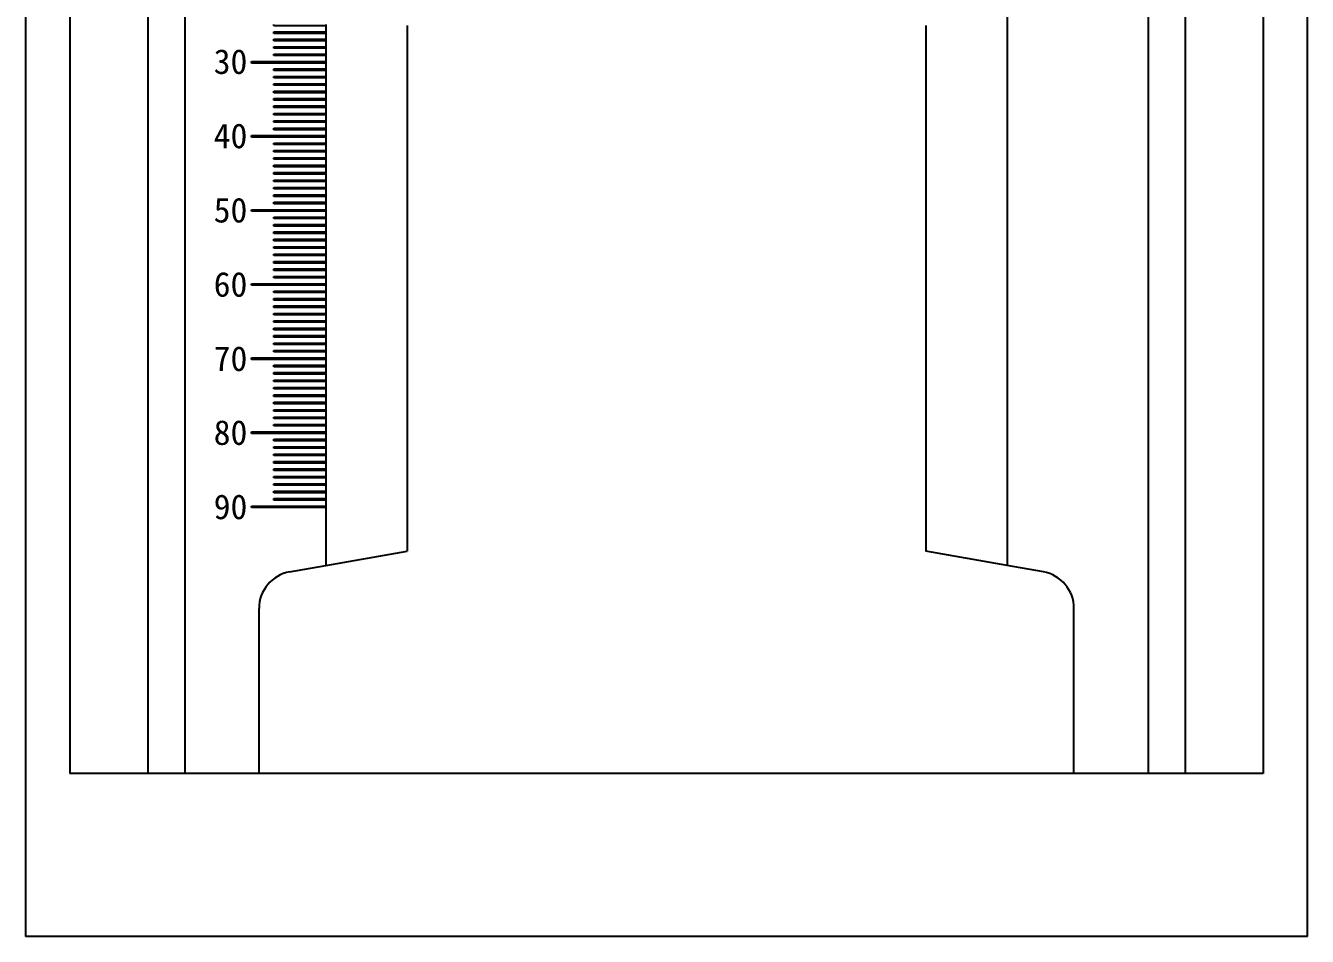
# Model space of a CAD drawing. Header units: millimetres. Extents: x 2379 to 4059, y 879 to 2067.
# Drawn here: x 3498.5 to 3602.1, y 1453.1 to 1526.6 of the extents above; entities that cross this region are included whole.
import ezdxf

# ---------------------------------------------------------------- set-up
doc = ezdxf.new("R2010")
doc.units = ezdxf.units.MM
doc.styles.get("Standard").update_dxf_attribs({"font": 'arial.ttf'})

msp = doc.modelspace()

# ---------------------------------------------------------------- linework, layer by layer
at = {"color": 7, "linetype": 'Continuous', "lineweight": 25}
for p, q in [((3498.548, 1620.64), (3498.548, 1453.06)), ((3602.088, 1453.06), (3602.088, 1620.64)), ((3502.109, 1609.867), (3502.109, 1466.227)), ((3508.423, 1609.867), (3508.423, 1466.227)), ((3511.415, 1609.867), (3511.415, 1466.227)), ((3589.22, 1609.867), (3589.22, 1466.227)), ((3592.213, 1609.867), (3592.213, 1466.227)), ((3598.527, 1609.867), (3598.527, 1466.227)), ((3577.849, 1600.255), (3577.849, 1483.021)), ((3518.597, 1526.616), (3518.597, 1526.736)), ((3522.787, 1526.616), (3518.597, 1526.616)), ((3522.787, 1526.736), (3522.787, 1526.616)), ((3522.787, 1526.616), (3522.787, 1526.137)), ((3529.37, 1526.646), (3529.37, 1484.182)), ((3571.265, 1526.646), (3571.265, 1484.182)), ((3518.597, 1526.137), (3522.787, 1526.137)), ((3518.597, 1526.017), (3518.597, 1526.137)), ((3522.787, 1526.017), (3518.597, 1526.017)), ((3518.597, 1525.539), (3522.787, 1525.539)), ((3518.597, 1525.419), (3518.597, 1525.539)), ((3522.787, 1525.419), (3518.597, 1525.419)), ((3522.787, 1526.137), (3522.787, 1526.017)), ((3522.787, 1526.017), (3522.787, 1525.539)), ((3522.787, 1525.539), (3522.787, 1525.419)), ((3522.787, 1525.419), (3522.787, 1524.94)), ((3518.597, 1524.94), (3522.787, 1524.94)), ((3518.597, 1524.82), (3518.597, 1524.94)), ((3522.787, 1524.82), (3518.597, 1524.82)), ((3518.597, 1524.342), (3522.787, 1524.342)), ((3518.597, 1524.222), (3518.597, 1524.342)), ((3522.787, 1524.222), (3518.597, 1524.222)), ((3522.787, 1524.94), (3522.787, 1524.82)), ((3522.787, 1524.82), (3522.787, 1524.342)), ((3522.787, 1524.342), (3522.787, 1524.222)), ((3522.787, 1524.222), (3522.787, 1523.743)), ((3516.802, 1523.743), (3522.787, 1523.743)), ((3516.802, 1523.623), (3516.802, 1523.743)), ((3522.787, 1523.623), (3516.802, 1523.623)), ((3518.597, 1523.145), (3522.787, 1523.145)), ((3518.597, 1523.025), (3518.597, 1523.145)), ((3522.787, 1523.743), (3522.787, 1523.623)), ((3522.787, 1523.623), (3522.787, 1523.145)), ((3522.787, 1523.145), (3522.787, 1523.025)), ((3522.787, 1523.025), (3518.597, 1523.025)), ((3518.597, 1522.546), (3522.787, 1522.546)), ((3518.597, 1522.426), (3518.597, 1522.546)), ((3522.787, 1522.426), (3518.597, 1522.426)), ((3522.787, 1523.025), (3522.787, 1522.546)), ((3522.787, 1522.546), (3522.787, 1522.426)), ((3522.787, 1522.426), (3522.787, 1521.948)), ((3518.597, 1521.948), (3522.787, 1521.948)), ((3518.597, 1521.828), (3518.597, 1521.948)), ((3522.787, 1521.828), (3518.597, 1521.828)), ((3518.597, 1521.349), (3522.787, 1521.349)), ((3518.597, 1521.229), (3518.597, 1521.349)), ((3522.787, 1521.229), (3518.597, 1521.229)), ((3522.787, 1521.948), (3522.787, 1521.828)), ((3522.787, 1521.828), (3522.787, 1521.349)), ((3522.787, 1521.349), (3522.787, 1521.229)), ((3522.787, 1521.229), (3522.787, 1520.751)), ((3518.597, 1520.751), (3522.787, 1520.751)), ((3518.597, 1520.631), (3518.597, 1520.751)), ((3522.787, 1520.631), (3518.597, 1520.631)), ((3518.597, 1520.152), (3522.787, 1520.152)), ((3518.597, 1520.032), (3518.597, 1520.152)), ((3522.787, 1520.032), (3518.597, 1520.032)), ((3522.787, 1520.751), (3522.787, 1520.631)), ((3522.787, 1520.631), (3522.787, 1520.152)), ((3522.787, 1520.152), (3522.787, 1520.032)), ((3522.787, 1520.032), (3522.787, 1519.554)), ((3518.597, 1519.554), (3522.787, 1519.554)), ((3518.597, 1519.434), (3518.597, 1519.554)), ((3522.787, 1519.434), (3518.597, 1519.434)), ((3518.597, 1518.955), (3522.787, 1518.955)), ((3518.597, 1518.835), (3518.597, 1518.955)), ((3522.787, 1519.554), (3522.787, 1519.434)), ((3522.787, 1519.434), (3522.787, 1518.955)), ((3522.787, 1518.955), (3522.787, 1518.835)), ((3522.787, 1518.835), (3518.597, 1518.835)), ((3518.597, 1518.357), (3522.787, 1518.357)), ((3518.597, 1518.237), (3518.597, 1518.357)), ((3522.787, 1518.237), (3518.597, 1518.237)), ((3522.787, 1518.835), (3522.787, 1518.357)), ((3522.787, 1518.357), (3522.787, 1518.237)), ((3522.787, 1518.237), (3522.787, 1517.758)), ((3516.802, 1517.758), (3522.787, 1517.758)), ((3516.802, 1517.638), (3516.802, 1517.758)), ((3522.787, 1517.638), (3516.802, 1517.638)), ((3518.597, 1517.16), (3522.787, 1517.16)), ((3518.597, 1517.04), (3518.597, 1517.16)), ((3522.787, 1517.04), (3518.597, 1517.04)), ((3522.787, 1517.758), (3522.787, 1517.638)), ((3522.787, 1517.638), (3522.787, 1517.16)), ((3522.787, 1517.16), (3522.787, 1517.04)), ((3522.787, 1517.04), (3522.787, 1516.561)), ((3518.597, 1516.561), (3522.787, 1516.561)), ((3518.597, 1516.441), (3518.597, 1516.561)), ((3522.787, 1516.441), (3518.597, 1516.441)), ((3518.597, 1515.963), (3522.787, 1515.963)), ((3518.597, 1515.843), (3518.597, 1515.963)), ((3522.787, 1515.843), (3518.597, 1515.843)), ((3522.787, 1516.561), (3522.787, 1516.441)), ((3522.787, 1516.441), (3522.787, 1515.963)), ((3522.787, 1515.963), (3522.787, 1515.843)), ((3522.787, 1515.843), (3522.787, 1515.364)), ((3518.597, 1515.364), (3522.787, 1515.364)), ((3518.597, 1515.244), (3518.597, 1515.364)), ((3522.787, 1515.244), (3518.597, 1515.244)), ((3522.787, 1515.364), (3522.787, 1515.244)), ((3522.787, 1515.244), (3522.787, 1514.766)), ((3518.597, 1514.766), (3522.787, 1514.766)), ((3518.597, 1514.646), (3518.597, 1514.766)), ((3522.787, 1514.646), (3518.597, 1514.646)), ((3518.597, 1514.167), (3522.787, 1514.167)), ((3518.597, 1514.047), (3518.597, 1514.167)), ((3522.787, 1514.047), (3518.597, 1514.047)), ((3522.787, 1514.766), (3522.787, 1514.646)), ((3522.787, 1514.646), (3522.787, 1514.167)), ((3522.787, 1514.167), (3522.787, 1514.047)), ((3522.787, 1514.047), (3522.787, 1513.569)), ((3518.597, 1513.569), (3522.787, 1513.569)), ((3518.597, 1513.449), (3518.597, 1513.569)), ((3522.787, 1513.449), (3518.597, 1513.449)), ((3518.597, 1512.97), (3522.787, 1512.97)), ((3518.597, 1512.85), (3518.597, 1512.97)), ((3522.787, 1512.85), (3518.597, 1512.85)), ((3522.787, 1513.569), (3522.787, 1513.449)), ((3522.787, 1513.449), (3522.787, 1512.97)), ((3522.787, 1512.97), (3522.787, 1512.85)), ((3522.787, 1512.85), (3522.787, 1512.372)), ((3516.802, 1511.773), (3522.787, 1511.773)), ((3516.802, 1511.653), (3516.802, 1511.773)), ((3518.597, 1512.372), (3522.787, 1512.372)), ((3518.597, 1512.252), (3518.597, 1512.372)), ((3522.787, 1512.252), (3518.597, 1512.252)), ((3522.787, 1512.372), (3522.787, 1512.252)), ((3522.787, 1512.252), (3522.787, 1511.773)), ((3522.787, 1511.773), (3522.787, 1511.653)), ((3522.787, 1511.653), (3516.802, 1511.653)), ((3518.597, 1511.175), (3522.787, 1511.175)), ((3518.597, 1511.055), (3518.597, 1511.175)), ((3522.787, 1511.055), (3518.597, 1511.055)), ((3522.787, 1511.653), (3522.787, 1511.175)), ((3522.787, 1511.175), (3522.787, 1511.055)), ((3522.787, 1511.055), (3522.787, 1510.576)), ((3518.597, 1510.576), (3522.787, 1510.576)), ((3518.597, 1510.456), (3518.597, 1510.576)), ((3522.787, 1510.456), (3518.597, 1510.456)), ((3518.597, 1509.978), (3522.787, 1509.978)), ((3518.597, 1509.858), (3518.597, 1509.978)), ((3522.787, 1509.858), (3518.597, 1509.858)), ((3522.787, 1510.576), (3522.787, 1510.456)), ((3522.787, 1510.456), (3522.787, 1509.978)), ((3522.787, 1509.978), (3522.787, 1509.858)), ((3522.787, 1509.858), (3522.787, 1509.379)), ((3518.597, 1509.379), (3522.787, 1509.379)), ((3518.597, 1509.259), (3518.597, 1509.379)), ((3522.787, 1509.259), (3518.597, 1509.259)), ((3518.597, 1508.781), (3522.787, 1508.781)), ((3518.597, 1508.661), (3518.597, 1508.781)), ((3522.787, 1508.661), (3518.597, 1508.661)), ((3522.787, 1509.379), (3522.787, 1509.259)), ((3522.787, 1509.259), (3522.787, 1508.781)), ((3522.787, 1508.781), (3522.787, 1508.661)), ((3522.787, 1508.661), (3522.787, 1508.182)), ((3518.597, 1508.182), (3522.787, 1508.182)), ((3518.597, 1508.062), (3518.597, 1508.182)), ((3522.787, 1508.062), (3518.597, 1508.062)), ((3518.597, 1507.584), (3522.787, 1507.584)), ((3518.597, 1507.464), (3518.597, 1507.584)), ((3522.787, 1508.182), (3522.787, 1508.062)), ((3522.787, 1508.062), (3522.787, 1507.584)), ((3522.787, 1507.584), (3522.787, 1507.464)), ((3522.787, 1507.464), (3518.597, 1507.464)), ((3518.597, 1506.985), (3522.787, 1506.985)), ((3518.597, 1506.865), (3518.597, 1506.985)), ((3522.787, 1506.865), (3518.597, 1506.865)), ((3522.787, 1507.464), (3522.787, 1506.985)), ((3522.787, 1506.985), (3522.787, 1506.865)), ((3522.787, 1506.865), (3522.787, 1506.387)), ((3516.802, 1505.788), (3522.787, 1505.788)), ((3516.802, 1505.668), (3516.802, 1505.788)), ((3522.787, 1505.668), (3516.802, 1505.668)), ((3518.597, 1506.387), (3522.787, 1506.387)), ((3518.597, 1506.267), (3518.597, 1506.387)), ((3522.787, 1506.267), (3518.597, 1506.267)), ((3522.787, 1506.387), (3522.787, 1506.267)), ((3522.787, 1506.267), (3522.787, 1505.788)), ((3522.787, 1505.788), (3522.787, 1505.668)), ((3522.787, 1505.668), (3522.787, 1505.19)), ((3518.597, 1505.19), (3522.787, 1505.19)), ((3518.597, 1505.07), (3518.597, 1505.19)), ((3522.787, 1505.07), (3518.597, 1505.07)), ((3518.597, 1504.591), (3522.787, 1504.591)), ((3518.597, 1504.471), (3518.597, 1504.591)), ((3522.787, 1504.471), (3518.597, 1504.471)), ((3522.787, 1505.19), (3522.787, 1505.07)), ((3522.787, 1505.07), (3522.787, 1504.591)), ((3522.787, 1504.591), (3522.787, 1504.471)), ((3522.787, 1504.471), (3522.787, 1503.993)), ((3518.597, 1503.993), (3522.787, 1503.993)), ((3518.597, 1503.873), (3518.597, 1503.993)), ((3522.787, 1503.873), (3518.597, 1503.873)), ((3522.787, 1503.993), (3522.787, 1503.873)), ((3522.787, 1503.873), (3522.787, 1503.394)), ((3518.597, 1503.394), (3522.787, 1503.394)), ((3518.597, 1503.274), (3518.597, 1503.394)), ((3522.787, 1503.274), (3518.597, 1503.274)), ((3518.597, 1502.796), (3522.787, 1502.796)), ((3518.597, 1502.676), (3518.597, 1502.796)), ((3522.787, 1502.676), (3518.597, 1502.676)), ((3522.787, 1503.394), (3522.787, 1503.274)), ((3522.787, 1503.274), (3522.787, 1502.796)), ((3522.787, 1502.796), (3522.787, 1502.676)), ((3522.787, 1502.676), (3522.787, 1502.197)), ((3518.597, 1502.197), (3522.787, 1502.197)), ((3518.597, 1502.077), (3518.597, 1502.197)), ((3522.787, 1502.077), (3518.597, 1502.077)), ((3518.597, 1501.599), (3522.787, 1501.599)), ((3518.597, 1501.479), (3518.597, 1501.599)), ((3522.787, 1501.479), (3518.597, 1501.479)), ((3522.787, 1502.197), (3522.787, 1502.077)), ((3522.787, 1502.077), (3522.787, 1501.599)), ((3522.787, 1501.599), (3522.787, 1501.479)), ((3522.787, 1501.479), (3522.787, 1501)), ((3518.597, 1501), (3522.787, 1501)), ((3518.597, 1500.88), (3518.597, 1501)), ((3522.787, 1500.88), (3518.597, 1500.88)), ((3518.597, 1500.402), (3522.787, 1500.402)), ((3518.597, 1500.282), (3518.597, 1500.402)), ((3522.787, 1501), (3522.787, 1500.88)), ((3522.787, 1500.88), (3522.787, 1500.402)), ((3522.787, 1500.402), (3522.787, 1500.282)), ((3516.802, 1499.803), (3522.787, 1499.803)), ((3516.802, 1499.683), (3516.802, 1499.803)), ((3522.787, 1499.683), (3516.802, 1499.683)), ((3522.787, 1500.282), (3518.597, 1500.282)), ((3522.787, 1500.282), (3522.787, 1499.803)), ((3522.787, 1499.803), (3522.787, 1499.683)), ((3522.787, 1499.683), (3522.787, 1499.205)), ((3518.597, 1499.205), (3522.787, 1499.205)), ((3518.597, 1499.085), (3518.597, 1499.205)), ((3522.787, 1499.085), (3518.597, 1499.085)), ((3518.597, 1498.606), (3522.787, 1498.606)), ((3518.597, 1498.486), (3518.597, 1498.606)), ((3522.787, 1498.486), (3518.597, 1498.486)), ((3522.787, 1499.205), (3522.787, 1499.085)), ((3522.787, 1499.085), (3522.787, 1498.606)), ((3522.787, 1498.606), (3522.787, 1498.486)), ((3522.787, 1498.486), (3522.787, 1498.008)), ((3518.597, 1498.008), (3522.787, 1498.008)), ((3518.597, 1497.888), (3518.597, 1498.008)), ((3522.787, 1497.888), (3518.597, 1497.888)), ((3518.597, 1497.409), (3522.787, 1497.409)), ((3518.597, 1497.289), (3518.597, 1497.409)), ((3522.787, 1497.289), (3518.597, 1497.289)), ((3522.787, 1498.008), (3522.787, 1497.888)), ((3522.787, 1497.888), (3522.787, 1497.409)), ((3522.787, 1497.409), (3522.787, 1497.289)), ((3522.787, 1497.289), (3522.787, 1496.811)), ((3518.597, 1496.811), (3522.787, 1496.811)), ((3518.597, 1496.691), (3518.597, 1496.811)), ((3522.787, 1496.691), (3518.597, 1496.691)), ((3518.597, 1496.212), (3522.787, 1496.212)), ((3518.597, 1496.092), (3518.597, 1496.212)), ((3522.787, 1496.811), (3522.787, 1496.691)), ((3522.787, 1496.691), (3522.787, 1496.212)), ((3522.787, 1496.212), (3522.787, 1496.092)), ((3522.787, 1496.092), (3518.597, 1496.092)), ((3518.597, 1495.614), (3522.787, 1495.614)), ((3518.597, 1495.494), (3518.597, 1495.614)), ((3522.787, 1495.494), (3518.597, 1495.494)), ((3522.787, 1496.092), (3522.787, 1495.614)), ((3522.787, 1495.614), (3522.787, 1495.494)), ((3522.787, 1495.494), (3522.787, 1495.015)), ((3518.597, 1495.015), (3522.787, 1495.015)), ((3518.597, 1494.895), (3518.597, 1495.015)), ((3522.787, 1494.895), (3518.597, 1494.895)), ((3518.597, 1494.417), (3522.787, 1494.417)), ((3518.597, 1494.297), (3518.597, 1494.417)), ((3522.787, 1494.297), (3518.597, 1494.297)), ((3522.787, 1495.015), (3522.787, 1494.895)), ((3522.787, 1494.895), (3522.787, 1494.417)), ((3522.787, 1494.417), (3522.787, 1494.297)), ((3522.787, 1494.297), (3522.787, 1493.818)), ((3516.802, 1493.818), (3522.787, 1493.818)), ((3516.802, 1493.698), (3516.802, 1493.818)), ((3522.787, 1493.698), (3516.802, 1493.698)), ((3518.597, 1493.22), (3522.787, 1493.22)), ((3518.597, 1493.1), (3518.597, 1493.22)), ((3522.787, 1493.1), (3518.597, 1493.1)), ((3522.787, 1493.818), (3522.787, 1493.698)), ((3522.787, 1493.698), (3522.787, 1493.22)), ((3522.787, 1493.22), (3522.787, 1493.1)), ((3522.787, 1493.1), (3522.787, 1492.621)), ((3518.597, 1492.621), (3522.787, 1492.621)), ((3518.597, 1492.501), (3518.597, 1492.621)), ((3522.787, 1492.501), (3518.597, 1492.501)), ((3518.597, 1492.023), (3522.787, 1492.023)), ((3518.597, 1491.903), (3518.597, 1492.023)), ((3522.787, 1492.621), (3522.787, 1492.501)), ((3522.787, 1492.501), (3522.787, 1492.023)), ((3522.787, 1492.023), (3522.787, 1491.903)), ((3522.787, 1491.903), (3518.597, 1491.903)), ((3518.597, 1491.424), (3522.787, 1491.424)), ((3518.597, 1491.304), (3518.597, 1491.424)), ((3522.787, 1491.304), (3518.597, 1491.304)), ((3522.787, 1491.903), (3522.787, 1491.424)), ((3522.787, 1491.424), (3522.787, 1491.304)), ((3522.787, 1491.304), (3522.787, 1490.826)), ((3518.597, 1490.826), (3522.787, 1490.826)), ((3518.597, 1490.706), (3518.597, 1490.826)), ((3522.787, 1490.706), (3518.597, 1490.706)), ((3518.597, 1490.227), (3522.787, 1490.227)), ((3518.597, 1490.107), (3518.597, 1490.227)), ((3522.787, 1490.107), (3518.597, 1490.107)), ((3522.787, 1490.826), (3522.787, 1490.706)), ((3522.787, 1490.706), (3522.787, 1490.227)), ((3522.787, 1490.227), (3522.787, 1490.107)), ((3522.787, 1490.107), (3522.787, 1489.629)), ((3518.597, 1489.629), (3522.787, 1489.629)), ((3518.597, 1489.509), (3518.597, 1489.629)), ((3522.787, 1489.509), (3518.597, 1489.509)), ((3518.597, 1489.03), (3522.787, 1489.03)), ((3518.597, 1488.91), (3518.597, 1489.03)), ((3522.787, 1489.629), (3522.787, 1489.509)), ((3522.787, 1489.509), (3522.787, 1489.03)), ((3522.787, 1489.03), (3522.787, 1488.91)), ((3522.787, 1488.91), (3518.597, 1488.91)), ((3518.597, 1488.432), (3522.787, 1488.432)), ((3518.597, 1488.312), (3518.597, 1488.432)), ((3522.787, 1488.312), (3518.597, 1488.312)), ((3522.787, 1488.91), (3522.787, 1488.432)), ((3522.787, 1488.432), (3522.787, 1488.312)), ((3522.787, 1488.312), (3522.787, 1487.833)), ((3516.802, 1487.833), (3522.787, 1487.833)), ((3516.802, 1487.713), (3516.802, 1487.833)), ((3522.787, 1487.713), (3516.802, 1487.713)), ((3522.787, 1487.833), (3522.787, 1487.713)), ((3522.787, 1487.713), (3522.787, 1483.021)), ((3522.787, 1483.021), (3529.37, 1484.182)), ((3577.849, 1483.021), (3571.265, 1484.182)), ((3519.873, 1482.508), (3522.787, 1483.021)), ((3580.763, 1482.508), (3577.849, 1483.021)), ((3517.4, 1466.227), (3517.4, 1479.561)), ((3583.235, 1466.227), (3583.235, 1479.561)), ((3598.527, 1466.227), (3502.109, 1466.227)), ((3602.088, 1453.06), (3498.548, 1453.06))]:
    msp.add_line(p, q, dxfattribs=at)
for centre, radius, start, end in [((3520.393, 1479.561), 2.992, 100, 180), ((3580.243, 1479.561), 2.993, 0, 80)]:
    msp.add_arc(centre, radius, start, end, dxfattribs=at)

# ---------------------------------------------------------------- texts
at = {"linetype": 'ByBlock', "char_height": 2, "attachment_point": 1}
for s, insert in [('{\\fSimSun|b0|i0|c134|p2;30}', (3513.739, 1524.74)), ('{\\fSimSun|b0|i0|c134|p2;40}', (3513.739, 1518.74)), ('{\\fSimSun|b0|i0|c134|p2;50}', (3513.739, 1512.74)), ('{\\fSimSun|b0|i0|c134|p2;60}', (3513.739, 1506.74)), ('{\\fSimSun|b0|i0|c134|p2;70}', (3513.739, 1500.74)), ('{\\fSimSun|b0|i0|c134|p2;80}', (3513.739, 1494.77)), ('{\\fSimSun|b0|i0|c134|p2;90}', (3513.739, 1488.77))]:
    msp.add_mtext_dynamic_manual_height_columns(s, width=3.84209, gutter_width=1, heights=[0], dxfattribs=dict(at, insert=insert))

doc.saveas('drawing.dxf')
